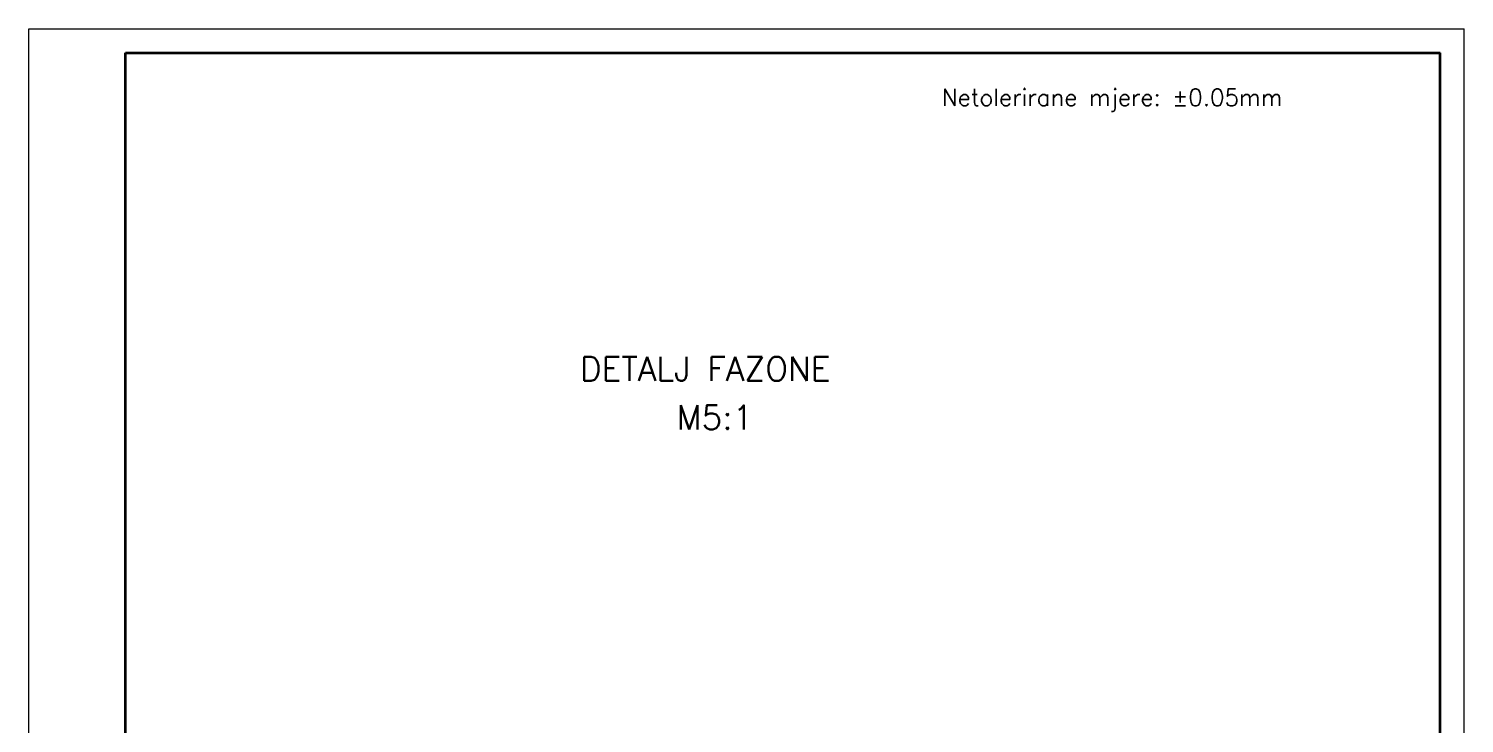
# Model space of a CAD drawing. Extents: x 678 to 1042, y 7 to 427.
# Drawn here: x 677.7 to 974.7, y 283.1 to 426.8 of the extents above; entities that cross this region are included whole.
import ezdxf

# ---------------------------------------------------------------- set-up
doc = ezdxf.new("R2010")
doc.units = 0
doc.header["$LTSCALE"] = 0.2
doc.layers.get('0').update_dxf_attribs({"linetype": 'CONTINUOUS', "lineweight": 15})
doc.layers.add('3', color=3, linetype='CONTINUOUS', lineweight=35)
doc.styles.add('ROMANS', font='romans.shx')

msp = doc.modelspace()

# ---------------------------------------------------------------- linework, layer by layer
at = {"linetype": 'ByBlock'}
for p, q in [((677.719, 6.758), (677.719, 426.758)), ((677.719, 426.758), (974.719, 426.758)), ((974.719, 6.758), (974.719, 426.758))]:
    msp.add_line(p, q, dxfattribs=at)
at = {"layer": '3', "linetype": 'ByBlock'}
for p, q in [((697.719, 11.758), (697.719, 421.758)), ((697.719, 421.758), (969.719, 421.758)), ((969.719, 11.758), (969.719, 421.758))]:
    msp.add_line(p, q, dxfattribs=at)

# ---------------------------------------------------------------- texts
at = {"style": 'ROMANS'}
for s, height, p in [('Netolerirane mjere: %%p0.05mm', 3.5, (866.619, 410.801)), ('DETALJ FAZONE', 5, (791.746, 353.905)), ('M5:1', 5, (811.772, 343.855))]:
    msp.add_text(s, height=height, dxfattribs=at).set_placement(p)

doc.saveas('drawing.dxf')
